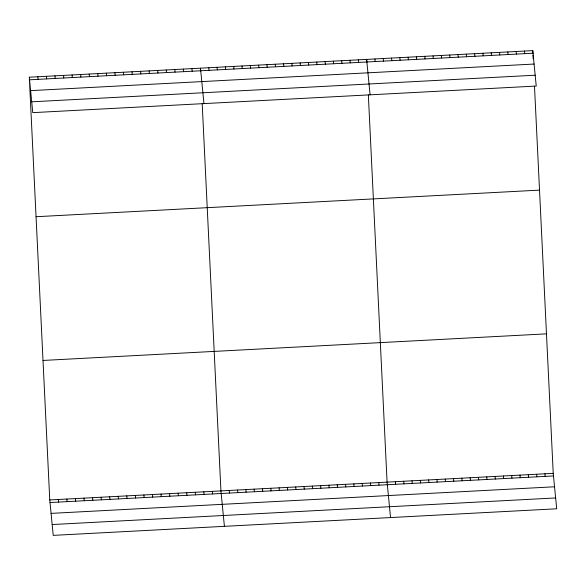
<?xml version="1.0" encoding="UTF-8"?>
<svg xmlns="http://www.w3.org/2000/svg" width="586" height="586" viewBox="0 0 586 586"><rect width="100%" height="100%" fill="white"/><g stroke="black" fill="none" stroke-linecap="round" stroke-linejoin="round"><path stroke-width="0.88" d="M29.3 77.213L532.769 50.623L536.241 86.054L32.772 112.644L29.3 77.213L49.759 499.946L53.231 535.377L556.7 508.787L553.228 473.356L534.491 86.186M29.556 79.806L533.018 53.216M30.619 90.64L534.088 64.05M31.71 101.81L535.179 75.213M36.054 216.717L539.516 190.128M43.005 360.449L546.474 333.852M49.759 499.946L553.228 473.356M50.015 502.539L553.477 475.949M51.077 513.38L554.546 486.783M52.169 524.543L555.638 497.946M524.463 51.063L524.712 53.656M516.156 51.502L516.405 54.095M507.842 51.942L508.099 54.535M544.921 473.796L545.17 476.389M499.536 52.381L499.792 54.974M536.615 474.235L536.864 476.828M491.229 52.813L491.486 55.406M528.301 474.675L528.557 477.268M482.923 53.253L483.179 55.846M519.994 475.114L520.251 477.707M474.616 53.692L474.872 56.285M511.688 475.554L511.944 478.147M466.31 54.132L466.566 56.725M503.381 475.993L503.638 478.579M458.003 54.571L458.259 57.164M495.075 476.425L495.331 479.018M449.696 55.011L449.953 57.604M486.768 476.865L487.025 479.458M441.39 55.45L441.639 58.043M478.462 477.304L478.718 479.897M433.083 55.89L433.332 58.483M470.155 477.744L470.412 480.337M424.777 56.329L425.026 58.922M461.849 478.183L462.098 480.776M416.47 56.769L416.719 59.354M453.542 478.623L453.791 481.216M408.156 57.201L408.413 59.794M445.235 479.062L445.485 481.655M399.85 57.64L400.106 60.233M436.922 479.502L437.178 482.095M391.543 58.08L391.8 60.673M428.615 479.941L428.871 482.534M383.237 58.519L383.493 61.112M420.308 480.381L420.565 482.967M374.93 58.959L375.187 61.552M412.002 480.813L412.258 483.406M370.096 94.829L366.624 59.398L366.755 62.131M403.695 481.253L403.952 483.846M358.317 59.838L358.573 62.431M395.389 481.692L395.645 484.285M350.01 60.277L350.26 62.87M390.554 517.563L387.082 482.132L368.345 94.954M341.704 60.717L341.953 63.31M378.776 482.571L379.032 485.164M333.397 61.156L333.646 63.742M370.469 483.011L370.718 485.604M325.091 61.589L325.34 64.182M362.163 483.45L362.412 486.043M316.777 62.028L317.033 64.621M353.856 483.89L354.105 486.483M308.47 62.468L308.727 65.061M345.542 484.329L345.799 486.922M300.164 62.907L300.42 65.5M337.236 484.769L337.492 487.354M291.857 63.347L292.114 65.94M328.929 485.201L329.185 487.794M283.551 63.786L283.807 66.379M320.623 485.64L320.879 488.233M275.244 64.226L275.501 66.819M312.316 486.08L312.572 488.673M266.938 64.665L267.194 67.258M304.009 486.519L304.266 489.112M258.631 65.105L258.88 67.698M295.703 486.959L295.959 489.552M250.325 65.544L250.574 68.13M287.396 487.398L287.653 489.991M242.018 65.976L242.267 68.569M279.09 487.838L279.339 490.431M233.711 66.416L233.96 69.009M270.783 488.277L271.032 490.87M225.398 66.855L225.654 69.448M262.477 488.717L262.726 491.31M217.091 67.295L217.347 69.888M254.163 489.156L254.419 491.742M208.784 67.734L209.041 70.327M245.856 489.588L246.113 492.181M203.95 103.605L200.478 68.174L200.61 70.906M237.55 490.028L237.806 492.621M191.922 68.628L192.171 71.221M229.243 490.467L229.5 493.06M183.359 69.075L183.616 71.668M224.409 526.338L220.937 490.907L202.199 103.729M174.804 69.529L175.053 72.122M212.381 491.361L212.63 493.954M166.241 69.983L166.497 72.576M203.818 491.815L204.075 494.401M157.685 70.437L157.942 73.023M195.263 492.262L195.512 494.855M149.122 70.884L149.379 73.477M186.7 492.716L186.956 495.309M140.567 71.338L140.823 73.931M178.144 493.17L178.4 495.763M132.004 71.792L132.26 74.385M169.581 493.617L169.837 496.21M123.448 72.239L123.705 74.832M161.025 494.071L161.282 496.664M114.893 72.693L115.142 75.286M152.463 494.525L152.719 497.118M106.33 73.147L106.586 75.741M143.907 494.98L144.163 497.565M97.774 73.602L98.023 76.187M135.351 495.426L135.6 498.019M89.211 74.048L89.468 76.641M126.788 495.881L127.045 498.474M80.656 74.503L80.905 77.096M118.233 496.335L118.482 498.928M72.093 74.957L72.349 77.55M109.67 496.782L109.926 499.375M63.537 75.404L63.793 77.997M101.114 497.236L101.363 499.829M54.974 75.858L55.231 78.451M92.551 497.69L92.808 500.283M46.419 76.312L46.675 78.905M83.996 498.144L84.252 500.73M37.856 76.766L38.112 79.352M75.433 498.591L75.689 501.184M66.877 499.045L67.134 501.638M58.314 499.499L58.571 502.092M532.769 50.623L532.901 53.355M532.989 55.179L533.165 58.827"/></g></svg>
